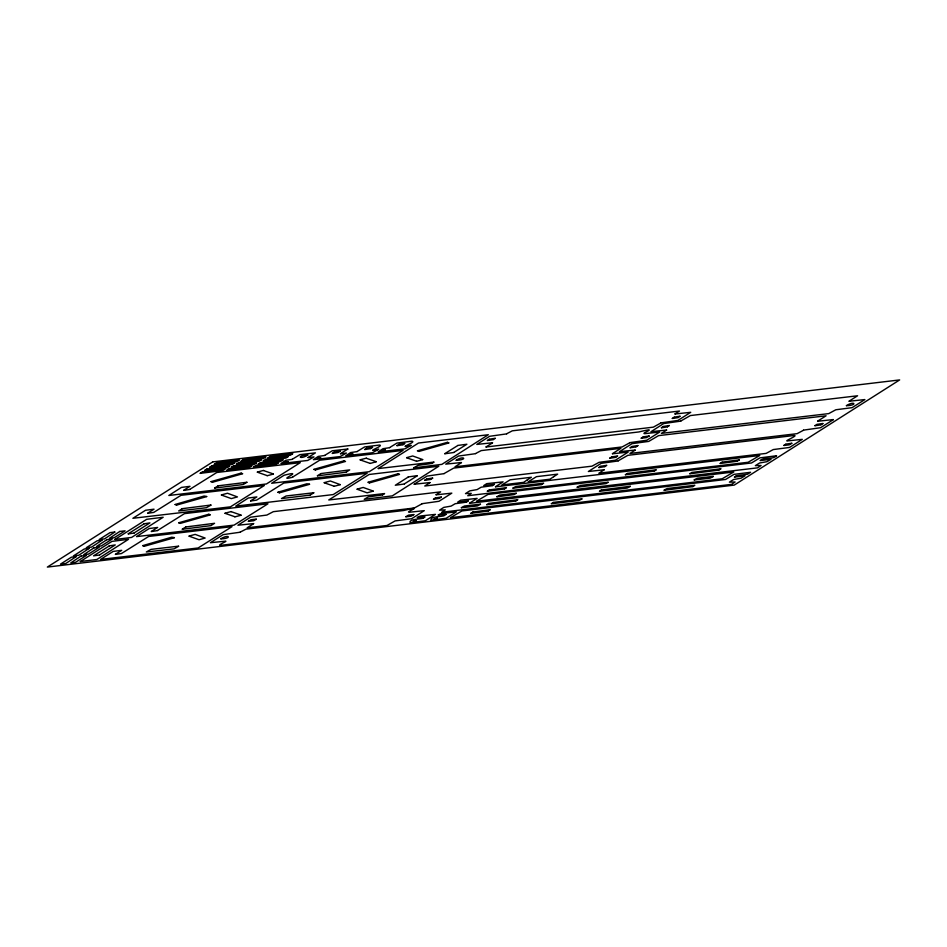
<?xml version="1.0" encoding="UTF-8"?>
<svg xmlns="http://www.w3.org/2000/svg" width="947" height="947" viewBox="0 0 947 947"><rect width="100%" height="100%" fill="white"/><g stroke="black" fill="none" stroke-linecap="round" stroke-linejoin="round"><path stroke-width="1.42" d="M347.833 449.056L340.47 453.649M378.267 468.528L418.491 443.03L488.332 434.732L441.87 464.361L413.78 467.854M413.732 467.794L417.994 465.379L432.14 463.414M414.218 484.213L427.05 476.081L444.107 473.642M486.036 446.937L492.535 442.853M833.324 419.663L820.54 427.713L803.518 430.116M288.231 461.639L285.118 462.314L288.219 461.568M320.619 457.768L317.505 458.384L320.619 457.709M434.211 518.944L437.325 518.246M437.325 518.305L434.223 518.992M99.565 555.025L93.552 555.83L109.26 545.957M109.236 545.874L115.25 544.927L99.553 554.918M134.19 533.019L128.283 533.919M143.908 523.821L149.922 522.886L134.225 532.877M189.826 489.457L183.777 490.416M157.51 530.592L151.425 531.539M182.073 508.693L210.932 505.023M218.023 485.835L246.907 482.272M185.707 526.97L214.567 523.3L211.134 525.49M243.415 484.497L214.614 488.107M211.145 525.597L182.357 529.266M292.363 459.342L285.84 460.289L280.951 463.521L307.728 460.455L314.002 456.928L308.13 457.65M240.23 532.214L223.196 534.629L210.388 542.714L224.759 541.246C229.896 540.323 216.153 545.448 220.485 545.365L387.027 525.478L395.124 520.909L411.649 518.719L424.292 510.646L409.909 512.173C402.664 512.753 427.476 504.633 403.706 510.504L245.983 529.148L240.23 532.107M292.647 477.193C274.334 481.976 307.313 469.274 284.005 475.276L271.659 483.254L369.223 471.701L403.102 450.37L319.624 460.23L292.647 477.087M324.762 455.471L318.228 456.43L313.374 459.674L340.127 456.596L346.401 453.068L340.529 453.779M334.113 452.11L340.127 451.163M338.209 452.5L332.231 453.435L334.149 452.204M320.844 473.559L349.703 469.89L346.271 472.08M310.273 495.092L281.472 498.572L286.124 495.979L313.753 492.76M357.161 451.601L350.627 452.559L345.738 455.791L372.526 452.725L378.8 449.198C362.168 453.282 384.979 445.646 379.451 445.054L364.571 446.948L357.197 451.459M366.501 448.239L372.526 447.304M346.282 472.186L317.458 475.844M370.608 448.641L364.631 449.565L366.548 448.333M389.596 447.694L383.026 448.689L378.137 451.92L404.914 448.854L411.187 445.327C394.508 449.245 417.698 441.918 411.838 441.195L396.971 443.078L389.596 447.588M398.9 444.368L404.925 443.433L402.996 444.664M402.996 444.77L397.053 445.706M382.6 494.926L368.359 496.891L364.24 499.318L392.283 495.885L438.816 466.22L369.081 474.483L328.763 499.957L384.577 493.553L382.6 494.819M408.204 476.933L417.343 475.631M404.381 484L395.301 485.255L408.24 477.028M426.623 479.004L432.649 478.069M457.721 445.445L466.883 444.238L453.933 452.37M430.719 479.407L424.741 480.342M453.944 452.477L444.841 453.779M421.948 503.709L438.994 501.283L451.826 493.138L436.117 494.819M435.312 497.968L441.338 497.033M475.536 453.672L458.549 456.052L445.729 464.137L461.438 462.515M489.197 439.219L495.222 438.283M439.408 498.371L433.43 499.294L435.36 498.063M423.155 518.198C421.652 519.122 408.287 518.909 410.075 522.732L425.333 520.767L435.466 514.375L420.776 515.926C408.796 520.353 431.287 514.422 423.202 518.056M493.304 439.621L487.314 440.556L489.244 439.313M506.669 433.88L489.635 436.295L476.803 444.427L492.511 442.758M444.048 515.665C441.799 516.884 429.914 516.151 430.921 520.246L446.179 518.269L456.312 511.865L441.29 513.487L438.035 515.05L445.966 514.328M466.516 502.147L455.187 503.709L451.127 506.1L443.752 507.403L439.503 510.173L445.256 509.877L441.764 512.244L722.17 478.78L733.795 471.985L469.57 503.342M492.44 485.669L481.171 487.196L477.099 489.587L469.736 490.889L465.486 493.6L471.239 493.363L467.747 495.731L748.142 462.266L759.778 455.471L495.541 486.829M489.279 489.919L506.432 487.658L504.502 488.889M472.849 512.007L490.309 509.699L488.392 510.93M488.652 503.413L517.666 499.732M504.502 488.995L487.397 491.256M488.392 511.037L470.967 513.333M514.328 494.559L496.938 496.82M515.748 501.07L486.805 504.751M541.672 484.592L512.718 488.214L515.937 486.45L543.649 483.207L541.72 484.45M553.131 502.419L582.168 498.844L578.937 500.501L551.249 503.757L553.178 502.514M600.753 466.255L606.778 465.308L604.849 466.551M611.632 456.928L617.657 455.992L615.728 457.223M604.861 466.658L598.871 467.581M615.692 457.365L609.761 458.253M629.767 442.651L646.813 440.213L659.645 432.081L645.262 433.596C638.361 434.223 661.906 426.292 638.941 431.939L481.23 450.594L475.583 453.53M618.178 460.952L601.191 463.332L588.371 471.499L604.068 469.783M631.838 446.487L637.852 445.552M643.131 436.898L649.145 435.963M635.934 446.889L629.956 447.824L631.886 446.582M606.198 483.562L577.232 487.232M601.333 489.966L630.347 486.273M660.84 422.883L677.898 420.444L690.73 412.312L675.033 413.993M663.326 426.458L669.351 425.523L667.422 426.766M674.217 417.142L680.23 416.195L678.301 417.438M627.305 473.441L656.318 469.759L654.401 471.002M667.434 426.86L661.48 427.807M678.265 417.58L672.358 418.479M680.798 421.119L663.669 423.569L650.944 431.714L666.641 429.997M654.401 471.097L625.458 474.778M691.784 472.458L720.809 468.777M692.908 486.628L663.906 490.297L667.114 488.522L694.826 485.29L692.896 486.521M722.111 462.136L739.264 459.863M718.88 470.114L689.878 473.784M737.299 461.236L720.229 463.462M736.257 475.773L747.597 474.198L750.604 472.281L733.972 474.364L725.556 479.478L461.958 510.942L450.441 517.701L731.605 484.355L735.097 481.987L729.391 482.153L733.594 479.525L740.968 478.223L745.029 475.82L734.375 477.099L736.304 475.868M785.773 444.167L791.787 443.232M816.847 424.41L822.872 423.463M820.907 424.848L815 425.748M357.09 489.149L363.186 487.456L373.142 491.031M406.606 457.661L412.703 455.969L422.658 459.544M175.112 504.479L204.079 496.05L206.706 496.465M142.796 545.614L171.762 537.186L174.39 537.6M211.063 481.609L241.201 473.074M178.746 522.756L208.885 514.221M206.671 496.619L176.604 505.094M174.414 537.718L144.335 546.253M221.373 494.938L227.493 493.245L237.448 496.915L231.317 498.596L221.432 495.044M189.057 536.073L195.177 534.392L205.132 538.05L199.048 539.743L189.14 536.191M257.324 472.08L263.538 470.41M225.007 513.215L231.222 511.546M273.387 474.08L267.208 475.725M241.023 515.251L234.892 516.861M277.921 492.203L306.899 483.775L309.527 484.189M313.883 469.345L344.021 460.81M309.551 484.308L279.424 492.831M324.194 482.662L330.314 480.981L340.269 484.639M360.144 459.804L366.359 458.147M376.219 461.781L370.064 463.462M373.154 491.15L367.128 492.819L357.149 489.256M399.468 474.423L369.401 482.946M422.682 459.662L416.526 461.319M147.744 513.156L154.041 509.178L145.507 510.279L132.888 518.293L230.452 506.834L264.331 485.503L180.96 495.328L153.769 512.398L147.791 513.262M128.2 533.8L143.944 523.916M115.427 554.291L121.725 550.325L113.19 551.414L100.571 559.428L198.136 547.97L232.015 526.639L148.655 536.464L121.405 553.557L115.475 554.397M183.694 490.297L189.992 486.32L181.457 487.409L168.826 495.482L266.403 483.976L300.282 462.645L216.804 472.494L189.826 489.35M151.378 531.433L157.664 527.443L149.224 528.521L136.51 536.618L234.087 525.112L267.965 503.78L184.487 513.629L157.51 530.498M214.59 488.013L218.059 485.929M182.274 529.148L185.742 527.065M210.932 505.142L206.292 507.734L178.663 510.966L182.108 508.788M178.569 546.324L174.047 548.858L146.335 551.983L150.987 549.39L178.616 546.159M250.564 500.88L256.862 496.915L248.327 498.004L235.732 506.136L333.273 494.559L367.152 473.24L283.78 483.053L256.59 500.134L250.647 500.999M220.84 538.772C228.807 533.753 232.666 538.405 220.888 538.89M307.739 455.152C299.583 460.147 296.091 455.495 307.739 455.034M308.059 457.531L315.422 452.855L299.891 454.643L292.41 459.188M248.374 521.276L251.014 519.737L256.317 519.11M256.27 519.276L253.63 520.767L248.422 521.383M253.618 523.703L247.155 527.81L414.336 508.006L421.983 503.816M340.139 451.281L338.209 452.406M317.411 475.737L320.855 473.642M313.777 492.854L310.32 494.95M372.526 447.422L370.597 448.535M396.971 445.587L398.947 444.463M417.343 475.749L404.416 483.858M444.794 453.66L457.744 445.54M424.694 480.236L426.671 479.111M432.649 478.188L430.719 479.3M429.938 482.662L424.765 486.012L592.005 466.161L599.131 462.314L615.42 460.206L628.157 452.098L612.496 453.791M456.194 460.206C463.876 455.247 468.292 459.733 456.241 460.313M405.849 516.695L408.488 515.156L413.803 514.541M461.449 462.621L455.022 466.776L622.143 446.937L629.802 442.746M413.803 514.659L411.116 516.198L405.932 516.813M436.094 494.713L440.604 491.872L273.304 511.676L266.853 515.061L250.553 517.192L237.91 525.23L253.618 523.584M495.222 438.402L493.292 439.515M441.338 497.151L439.408 498.264M445.978 514.446L444.048 515.559M461.367 507.663L464.456 506.018L480.449 504.171M469.487 503.224L477.122 498.371L460.763 500.17L457.756 502.076L468.434 500.809L466.504 502.052M487.35 491.138L489.315 490.013M494.358 484.45L492.487 485.527M495.47 486.711L503.106 481.857L486.734 483.657L483.739 485.562L494.405 484.296M470.919 513.227L472.884 512.102M480.46 504.289L477.383 505.911L461.414 507.77M486.722 504.633L488.688 503.508M496.891 496.713L499.98 495.068L516.293 493.186M516.245 493.34L514.363 494.417M517.666 499.85L515.736 500.963M577.185 487.125L580.416 485.456L608.128 482.224M612.413 453.672L620.889 448.322L453.696 468.102L444.084 473.559M598.824 467.475L600.8 466.35M609.702 458.147L611.679 457.022M604.091 469.89L598.847 473.228L766.135 453.4L773.261 449.565L789.549 447.446L802.287 439.349L787.892 440.864C782.364 441.87 798.984 435.3 794.142 435.49L627.825 455.341L618.213 460.798M641.202 438.118L643.167 436.993M637.864 445.67L635.934 446.783M635.153 450.145L629.933 453.459L797.102 433.655L803.529 430.246M649.157 436.082L646.529 437.597L641.285 438.236M674.986 413.886L679.496 411.045L512.303 430.826L506.657 433.773M661.408 427.689L663.374 426.564M608.128 482.343L606.198 483.455M672.287 418.361L674.252 417.236M666.593 430.163L661.408 433.371L828.708 413.614L835.834 409.767L852.122 407.66L864.86 399.563L849.175 401.244M625.375 474.672L627.352 473.547M630.347 486.403L627.139 488.048L599.451 491.292L601.369 490.061M689.854 473.678L691.807 472.541M694.21 479.869L697.288 478.223L713.292 476.377M720.182 463.355L722.159 462.231M713.292 476.495L710.155 478.14L694.258 479.975M720.75 468.931L718.88 470.008M739.216 460.017L737.346 461.094M760.311 460.479C764.691 456.561 772.207 460.171 776.576 455.767L759.944 457.851L751.539 462.965L488.036 494.405L476.424 501.247L757.588 467.842L761.068 465.474L755.363 465.64L759.565 463L766.94 461.698L771.012 459.307L760.334 460.573M783.844 445.398L785.809 444.261M791.799 443.35L789.171 444.865L783.867 445.492M817.628 421.155L826.104 415.792L658.567 435.632L648.754 441.397L632.004 443.67L619.433 451.695L635.153 450.026M814.917 425.629L816.894 424.505M822.825 423.629L820.942 424.706M849.116 401.126L857.591 395.775L690.399 415.555L680.798 421.013M846.417 405.6C854.916 400.415 857.781 405.399 846.44 405.707M241.189 473.204L242.681 473.725L212.554 482.236M208.873 514.339L210.364 514.86L180.285 523.395M263.526 470.541L273.375 473.962M231.21 511.676L241.059 515.097M344.01 460.929L345.501 461.449L315.375 469.961M366.347 458.265L376.184 461.686M176.592 505L175.171 504.585M144.275 546.135L142.855 545.721M212.542 482.13L211.086 481.715M180.226 523.277L178.805 522.862M267.172 475.619L257.383 472.186M234.856 516.754L225.066 513.321M279.412 492.724L278.016 492.322M315.363 469.866L313.907 469.44M334.042 486.202L324.253 482.769M369.993 463.343L360.203 459.911M369.33 482.828L367.862 482.295L397.989 473.772M418.846 451.34L417.39 450.808L447.517 442.285M397.989 473.902L399.456 474.305M416.467 461.201L406.677 457.768M447.505 442.415L449.008 442.912L418.882 451.459M340.257 484.663L334.102 486.32M246.883 482.283L243.45 484.355M324.809 455.329L332.29 450.772L347.833 449.008M432.116 463.332L434.093 462.065L378.279 468.564M660.888 422.978L653.335 427.156L486.071 446.996M817.675 421.261L833.36 419.557M429.938 482.544L414.23 484.237M80.317 561.524L96.878 559.499L128.496 539.317L111.935 541.388L80.329 561.5M114.989 539.47L131.55 537.446L163.168 517.263L146.678 519.299L115.025 539.423M349.905 454.524L353.03 453.873L349.917 454.489M382.304 450.654L385.417 450.014L382.304 450.654M413.365 521.418L416.491 520.779L413.377 521.395M527.361 479.833L523.62 482.354L501.851 484.947L510.173 479.809L531.374 477.276L527.361 479.833M553.652 476.696L549.911 479.218L528.142 481.81L536.464 476.661L557.665 474.139L553.652 476.696M76.139 556.635L65.852 563.465L60.525 564.104L71.38 557.203L76.139 556.635M89.03 548.443L78.743 555.273L73.416 555.913L84.259 549.011L89.03 548.443M101.921 540.24L91.622 547.082L86.295 547.709L97.15 540.808L101.921 540.24M114.8 532.048L104.513 538.879L99.186 539.518L110.041 532.616L114.8 532.048M81.087 556.043L70.8 562.885L75.559 562.305L86.414 555.404L81.087 556.043M93.978 547.851L83.691 554.682L88.45 554.113L99.305 547.212L93.978 547.851M106.869 539.66L96.582 546.49L101.341 545.922L112.196 539.021L106.869 539.66M119.76 531.456L109.461 538.298L114.232 537.73L125.087 530.829L119.76 531.456M212.755 461.899L47.35 567.075L734.245 485.101L899.65 379.925L212.755 461.899M202.599 471.76L200.03 473.382L222.841 470.529L225.126 469.061L202.599 471.76M206.92 469.002L204.635 470.458L227.162 467.771L229.73 466.137L206.92 469.002M212.14 465.687L209.583 467.309L232.382 464.456L234.678 462.988L212.14 465.687M216.472 462.929L214.176 464.385L236.714 461.698L239.283 460.064L216.472 462.929M229.352 468.564L226.795 470.197L249.594 467.333L251.89 465.877L229.352 468.564M233.684 465.806L231.388 467.262L253.926 464.575L256.495 462.941L233.684 465.806M238.904 462.491L236.336 464.125L259.147 461.26L261.443 459.804L238.904 462.491M243.237 459.733L240.94 461.201L263.479 458.502L266.036 456.868L243.237 459.733M256.116 465.368L253.547 467.001L276.358 464.137L278.655 462.681L256.116 465.368M260.449 462.61L258.152 464.077L280.691 461.378L283.248 459.757L260.449 462.61M265.669 459.295L263.1 460.929L285.911 458.064L288.208 456.608L265.669 459.295M270.002 456.537L267.705 458.005L290.244 455.306L292.801 453.684L270.002 456.537"/></g></svg>
